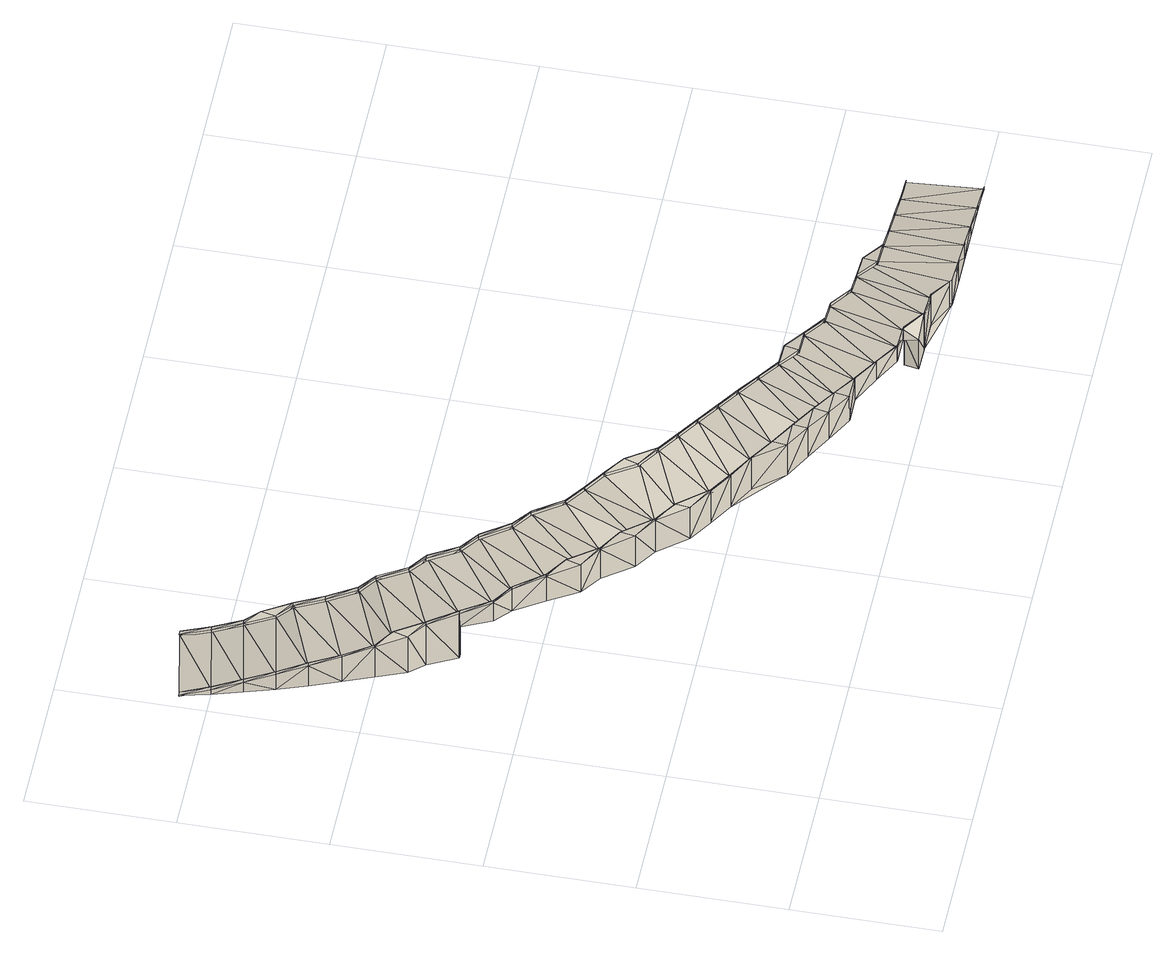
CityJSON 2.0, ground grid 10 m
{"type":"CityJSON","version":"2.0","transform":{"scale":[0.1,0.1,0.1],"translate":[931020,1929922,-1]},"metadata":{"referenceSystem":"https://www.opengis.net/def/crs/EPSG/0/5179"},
"CityObjects":{
"building1":{"type":"Building","geometry":[{"type":"MultiSurface","lod":"3","boundaries":[[[0,1,2]],[[3,4,5]],[[5,4,6]],[[4,7,6]],[[6,7,8]],[[7,9,8]],[[8,9,10]],[[9,11,10]],[[10,11,12]],[[11,13,12]],[[12,13,14]],[[14,13,15]],[[13,16,15]],[[15,16,17]],[[16,18,17]],[[17,18,19]],[[18,20,19]],[[19,20,21]],[[20,22,21]],[[21,22,23]],[[22,24,23]],[[23,24,25]],[[24,26,25]],[[25,26,27]],[[26,28,27]],[[27,28,29]],[[28,30,29]],[[29,30,31]],[[30,32,31]],[[31,32,33]],[[32,34,33]],[[33,34,35]],[[34,36,35]],[[35,36,37]],[[36,38,37]],[[37,38,39]],[[38,40,39]],[[39,40,41]],[[40,42,41]],[[41,42,43]],[[42,44,43]],[[44,45,43]],[[43,45,46]],[[45,47,46]],[[46,47,48]],[[47,49,48]],[[48,49,50]],[[49,51,50]],[[50,51,52]],[[51,53,52]],[[52,53,54]],[[53,55,54]],[[54,55,56]],[[55,57,56]],[[56,57,58]],[[57,59,58]],[[58,59,60]],[[59,61,60]],[[60,61,62]],[[61,63,62]],[[62,63,64]],[[63,65,64]],[[64,65,66]],[[65,67,66]],[[66,67,68]],[[67,69,68]],[[68,69,70]],[[69,71,70]],[[70,71,72]],[[71,73,72]],[[72,73,1]],[[1,73,2]],[[74,75,76]],[[74,76,77]],[[78,77,76]],[[78,79,77]],[[80,77,79]],[[80,79,81]],[[82,81,79]],[[82,83,81]],[[84,81,83]],[[84,83,85]],[[86,85,83]],[[86,87,85]],[[88,85,87]],[[89,88,90]],[[88,87,90]],[[87,91,90]],[[92,93,94]],[[95,94,93]],[[95,96,94]],[[97,94,96]],[[97,96,98]],[[99,98,96]],[[99,100,98]],[[101,98,100]],[[101,100,102]],[[103,102,100]],[[103,104,102]],[[105,102,104]],[[104,106,105]],[[107,105,106]],[[106,108,107]],[[109,107,108]],[[110,111,108]],[[109,108,111]],[[112,113,110]],[[111,110,113]],[[114,115,112]],[[113,112,115]],[[116,117,114]],[[115,114,117]],[[118,119,116]],[[117,116,119]],[[120,121,118]],[[119,118,121]],[[121,120,122]],[[123,122,120]],[[124,125,123]],[[122,123,125]],[[125,124,126]],[[127,126,124]],[[128,129,127]],[[126,127,129]],[[129,128,130]],[[131,130,128]],[[132,133,131]],[[130,131,133]],[[134,135,136]],[[137,136,135]],[[135,134,138]],[[139,138,134]],[[140,141,139]],[[138,139,141]],[[141,140,142]],[[143,142,140]],[[144,145,143]],[[142,143,145]],[[145,144,146]],[[145,144,142]],[[143,142,144]],[[141,140,138]],[[139,138,140]],[[139,147,138]],[[148,138,147]],[[148,147,149]],[[150,149,147]],[[151,152,150]],[[132,133,152]],[[133,149,152]],[[152,149,150]],[[133,132,153]],[[154,153,132]],[[154,155,153]],[[156,153,155]],[[156,155,157]],[[158,157,155]],[[158,159,157]],[[160,157,159]],[[160,159,161]],[[162,161,159]],[[162,163,161]],[[164,161,163]],[[164,163,165]],[[166,165,163]],[[166,167,165]],[[168,165,167]],[[167,169,168]],[[170,168,169]],[[169,171,170]],[[172,170,171]],[[173,174,171]],[[172,171,174]],[[175,176,173]],[[174,173,176]],[[177,178,175]],[[176,175,178]],[[179,180,177]],[[178,177,180]],[[181,182,179]],[[180,179,182]],[[183,184,181]],[[182,181,184]],[[184,183,185]],[[186,185,183]],[[187,188,186]],[[185,186,188]],[[188,187,189]],[[190,189,187]],[[191,192,190]],[[189,190,192]],[[192,191,193]],[[194,193,191]],[[195,196,197]],[[198,197,196]],[[199,200,195]],[[196,195,200]],[[200,199,201]],[[202,201,199]],[[203,204,202]],[[201,202,204]],[[204,203,205]],[[206,205,203]],[[207,208,206]],[[205,206,208]],[[208,207,209]],[[210,211,212]],[[210,212,213]],[[214,213,212]],[[214,215,213]],[[216,213,215]],[[216,215,217]],[[218,217,215]],[[218,219,217]],[[220,217,219]],[[220,219,221]],[[222,221,219]],[[222,223,221]],[[224,221,223]],[[225,226,223]],[[227,228,226]],[[228,224,226]],[[226,224,223]],[[228,227,229]],[[230,229,227]],[[230,231,229]],[[232,229,231]],[[232,231,233]],[[234,233,231]],[[234,235,233]],[[236,233,235]],[[236,235,237]],[[238,237,235]],[[238,239,237]],[[240,237,239]],[[239,241,240]],[[242,240,241]],[[241,243,242]],[[244,242,243]],[[243,245,244]],[[246,244,245]],[[247,248,245]],[[246,245,248]],[[249,250,247]],[[248,247,250]],[[251,252,249]],[[250,249,252]],[[253,254,251]],[[252,251,254]],[[255,256,253]],[[254,253,256]],[[257,258,255]],[[256,255,258]],[[258,257,259]],[[260,259,257]],[[261,262,260]],[[259,260,262]],[[262,261,263]],[[264,263,261]],[[265,266,267]],[[268,267,266]],[[269,270,265]],[[266,265,270]],[[271,272,269]],[[270,269,272]],[[273,274,271]],[[272,271,274]],[[274,273,275]],[[276,275,273]],[[277,278,276]],[[275,276,278]],[[278,277,279]],[[280,279,277]],[[281,282,280]],[[279,280,282]],[[282,281,283]],[[284,285,286]],[[284,286,287]],[[288,287,286]],[[288,289,287]],[[290,287,289]],[[290,289,291]],[[292,291,289]],[[292,293,291]],[[294,291,293]],[[294,293,295]],[[296,295,293]],[[296,297,295]],[[298,295,297]],[[297,299,298]],[[300,298,299]],[[299,301,300]],[[302,300,301]],[[303,304,305]],[[304,302,305]],[[302,301,305]],[[301,306,305]],[[303,307,304]],[[308,304,307]],[[308,307,309]],[[310,309,307]],[[310,311,309]],[[312,309,311]],[[312,311,313]],[[314,313,311]],[[314,315,313]],[[316,313,315]],[[315,317,316]],[[318,316,317]],[[317,319,318]],[[320,318,319]],[[321,322,319]],[[320,319,322]],[[323,324,321]],[[322,321,324]],[[325,326,323]],[[324,323,326]],[[327,328,325]],[[326,325,328]],[[329,330,327]],[[328,327,330]],[[331,332,329]],[[330,329,332]],[[332,331,333]],[[334,333,331]],[[335,336,334]],[[333,334,336]],[[336,335,337]],[[338,337,335]],[[339,340,338]],[[337,338,340]],[[340,339,341]],[[342,341,339]],[[343,344,345]],[[346,345,344]],[[219,220,343]],[[344,343,220]],[[347,216,218]],[[217,218,216]],[[216,347,213]],[[214,213,347]],[[212,210,214]],[[213,214,210]],[[148,135,138]],[[135,148,137]],[[149,137,148]],[[137,149,133]],[[153,130,133]],[[130,153,129]],[[156,129,153]],[[129,156,126]],[[157,126,156]],[[126,157,125]],[[160,125,157]],[[125,160,122]],[[161,122,160]],[[122,161,121]],[[164,121,161]],[[121,164,119]],[[165,119,164]],[[119,165,117]],[[168,117,165]],[[117,168,115]],[[170,115,168]],[[115,170,113]],[[172,113,170]],[[113,172,111]],[[174,111,172]],[[111,174,109]],[[176,109,174]],[[109,176,107]],[[178,107,176]],[[107,178,105]],[[180,105,178]],[[105,180,102]],[[182,102,180]],[[102,182,101]],[[184,101,182]],[[101,184,98]],[[185,98,184]],[[98,185,97]],[[188,97,185]],[[97,188,94]],[[189,94,188]],[[94,189,92]],[[192,92,189]],[[92,192,89]],[[193,89,192]],[[89,193,88]],[[198,88,193]],[[88,198,85]],[[196,85,198]],[[85,196,84]],[[200,84,196]],[[84,200,81]],[[201,81,200]],[[81,201,80]],[[204,80,201]],[[80,204,77]],[[205,77,204]],[[77,205,74]],[[208,74,205]],[[74,208,75]],[[209,75,208]],[[221,344,220]],[[344,221,346]],[[224,346,221]],[[346,224,341]],[[228,341,224]],[[341,228,340]],[[229,340,228]],[[340,229,337]],[[232,337,229]],[[337,232,336]],[[233,336,232]],[[336,233,333]],[[236,333,233]],[[333,236,332]],[[237,332,236]],[[332,237,330]],[[240,330,237]],[[330,240,328]],[[242,328,240]],[[328,242,326]],[[244,326,242]],[[326,244,324]],[[246,324,244]],[[324,246,322]],[[248,322,246]],[[322,248,320]],[[250,320,248]],[[320,250,318]],[[252,318,250]],[[318,252,316]],[[254,316,252]],[[316,254,313]],[[256,313,254]],[[313,256,312]],[[258,312,256]],[[312,258,309]],[[259,309,258]],[[309,259,308]],[[262,308,259]],[[308,262,304]],[[263,304,262]],[[304,263,302]],[[268,302,263]],[[302,268,300]],[[266,300,268]],[[300,266,298]],[[270,298,266]],[[298,270,295]],[[272,295,270]],[[295,272,294]],[[274,294,272]],[[294,274,291]],[[275,291,274]],[[291,275,290]],[[278,290,275]],[[290,278,287]],[[279,287,278]],[[287,279,284]],[[282,284,279]],[[284,282,285]],[[283,285,282]],[[89,90,92]],[[93,92,90]],[[348,197,194]],[[197,198,194]],[[198,193,194]],[[349,267,350]],[[267,268,350]],[[268,263,350]],[[263,264,350]],[[342,351,341]],[[352,345,351]],[[345,346,351]],[[351,346,341]],[[133,132,137]],[[132,353,137]],[[354,136,353]],[[353,136,137]],[[151,150,354]],[[144,143,146]],[[143,140,144]],[[139,134,147]],[[134,136,147]],[[147,136,150]],[[150,136,354]],[[187,186,96]],[[152,353,132]],[[132,131,154]],[[131,128,154]],[[154,128,155]],[[128,127,155]],[[155,127,158]],[[127,124,158]],[[158,124,159]],[[124,123,159]],[[159,123,162]],[[123,120,162]],[[162,120,163]],[[120,118,163]],[[163,118,166]],[[118,116,166]],[[166,116,167]],[[116,114,167]],[[167,114,169]],[[114,112,169]],[[169,112,171]],[[112,110,171]],[[171,110,173]],[[110,108,173]],[[173,108,175]],[[108,106,175]],[[175,106,177]],[[106,104,177]],[[177,104,179]],[[104,103,179]],[[179,103,181]],[[103,100,181]],[[181,100,183]],[[100,99,183]],[[183,99,186]],[[186,99,96]],[[151,354,152]],[[353,152,354]],[[194,191,90]],[[191,190,90]],[[190,187,90]],[[96,95,187]],[[95,93,187]],[[187,93,90]],[[194,90,348]],[[91,348,90]],[[91,87,348]],[[209,207,75]],[[75,207,76]],[[207,206,76]],[[76,206,78]],[[206,203,78]],[[78,203,79]],[[203,202,79]],[[79,202,82]],[[82,202,83]],[[202,199,83]],[[199,195,83]],[[83,195,86]],[[195,197,86]],[[86,197,87]],[[87,197,348]],[[283,281,285]],[[269,297,271]],[[297,296,271]],[[271,296,273]],[[296,293,273]],[[293,292,273]],[[273,292,276]],[[276,292,277]],[[292,289,277]],[[289,288,277]],[[277,288,280]],[[280,288,281]],[[288,286,281]],[[281,286,285]],[[306,349,305]],[[350,305,349]],[[350,264,305]],[[325,323,327]],[[327,323,241]],[[241,323,243]],[[243,323,245]],[[323,321,245]],[[245,321,247]],[[321,319,247]],[[247,319,249]],[[319,317,249]],[[249,317,251]],[[317,315,251]],[[251,315,253]],[[315,314,253]],[[253,314,255]],[[314,311,255]],[[255,311,257]],[[311,310,257]],[[257,310,260]],[[310,307,260]],[[260,307,261]],[[307,303,261]],[[261,303,264]],[[264,303,305]],[[239,329,241]],[[327,241,329]],[[239,238,329]],[[238,235,329]],[[235,234,329]],[[227,342,230]],[[342,339,230]],[[230,339,231]],[[339,338,231]],[[231,338,234]],[[338,335,234]],[[335,334,234]],[[334,331,234]],[[234,331,329]],[[225,223,352]],[[351,226,352]],[[225,352,226]],[[223,222,352]],[[214,347,215]],[[215,347,218]],[[343,345,219]],[[219,345,222]],[[222,345,352]],[[349,306,267]],[[306,301,267]],[[269,265,297]],[[297,265,299]],[[299,265,301]],[[301,265,267]],[[227,226,342]],[[351,342,226]]]}]}
},
"vertices":[
[10,420,8],[16,400,12],[63,430,8],[545,50,8],[526,50,12],[549,0,8],[528,0,12],[507,50,17],[506,0,17],[488,50,22],[485,0,22],[469,50,27],[464,0,27],[450,60,31],[443,0,31],[422,10,36],[431,60,36],[402,10,41],[413,60,41],[382,20,45],[394,70,45],[363,20,49],[377,70,49],[343,30,52],[359,80,52],[324,40,55],[342,90,55],[306,50,58],[325,90,58],[287,50,60],[308,100,60],[269,60,62],[292,110,62],[251,80,63],[276,120,63],[233,90,64],[260,130,64],[216,100,64],[245,140,64],[199,110,64],[230,150,64],[184,130,64],[216,160,64],[168,140,64],[202,180,64],[188,190,63],[153,150,63],[175,200,62],[138,170,62],[163,220,60],[124,180,60],[151,230,58],[111,200,58],[141,250,55],[99,220,55],[131,260,52],[88,230,52],[122,280,49],[78,250,49],[113,290,45],[68,270,45],[105,310,41],[58,290,41],[98,320,36],[50,300,36],[91,340,31],[42,320,31],[84,360,27],[34,340,27],[78,370,22],[28,360,22],[73,390,17],[21,380,17],[68,410,12],[66,410,14],[62,430,10],[66,410,10],[71,390,19],[71,390,10],[77,370,10],[77,370,24],[83,360,29],[83,360,10],[89,340,10],[89,340,33],[96,320,38],[96,320,10],[104,310,10],[104,310,43],[112,290,47],[112,290,37],[112,290,10],[120,280,51],[120,280,37],[129,260,54],[130,260,37],[139,250,37],[139,250,57],[150,230,60],[150,230,37],[162,220,37],[162,220,62],[174,200,64],[174,200,37],[187,190,37],[187,190,65],[201,180,37],[201,180,66],[214,160,37],[214,160,66],[229,150,37],[229,150,66],[244,140,37],[244,140,66],[259,130,37],[259,130,66],[275,120,37],[275,120,65],[291,110,37],[291,110,64],[308,100,37],[308,100,62],[324,90,60],[324,90,37],[341,80,37],[341,80,57],[359,80,54],[359,80,37],[376,70,37],[376,70,51],[394,70,47],[394,70,37],[413,60,37],[413,60,43],[450,50,10],[450,50,33],[431,60,10],[431,60,38],[469,50,29],[469,50,10],[488,50,10],[488,50,24],[507,50,19],[507,50,10],[526,50,10],[526,50,14],[545,50,10],[451,60,10],[451,60,33],[432,60,38],[432,60,10],[420,60,10],[420,60,37],[395,70,47],[395,70,37],[378,70,37],[378,70,51],[360,80,54],[360,80,37],[343,90,37],[343,90,57],[326,90,60],[326,90,37],[309,100,37],[309,100,62],[293,110,64],[293,110,37],[277,120,37],[277,120,65],[261,130,37],[261,130,66],[246,140,37],[246,140,66],[231,150,37],[231,150,66],[217,170,37],[217,170,66],[203,180,37],[203,180,66],[189,190,37],[189,190,65],[176,200,37],[176,200,64],[164,220,37],[164,220,62],[153,230,60],[153,230,37],[142,250,37],[142,250,57],[132,260,54],[132,260,37],[123,280,37],[123,280,51],[114,290,47],[114,290,37],[99,320,10],[99,320,38],[106,310,10],[106,310,43],[92,340,10],[92,340,33],[86,360,29],[86,360,10],[79,380,10],[79,380,24],[74,390,19],[74,390,10],[69,410,10],[69,410,14],[65,430,10],[528,0,14],[549,0,10],[528,0,10],[506,0,19],[506,0,10],[485,0,10],[485,0,24],[464,0,29],[464,0,10],[443,0,10],[443,0,33],[423,10,38],[423,10,10],[402,10,10],[402,10,43],[385,20,10],[385,20,37],[382,20,37],[383,20,47],[363,20,51],[363,20,37],[344,30,37],[344,30,54],[324,40,57],[324,40,37],[306,50,37],[306,50,60],[288,60,62],[288,60,37],[269,70,37],[269,70,64],[251,80,37],[251,80,65],[234,90,37],[234,90,66],[217,100,37],[217,100,66],[201,110,37],[201,110,66],[184,130,37],[184,130,66],[169,140,37],[169,140,66],[154,160,37],[154,160,65],[139,170,37],[139,170,64],[126,190,37],[126,190,62],[113,200,60],[113,200,37],[101,220,37],[101,220,57],[89,230,54],[89,230,37],[69,270,10],[69,270,47],[79,250,10],[79,250,51],[60,290,10],[60,290,43],[51,300,10],[51,300,38],[43,320,10],[43,320,33],[36,340,29],[36,340,10],[29,360,10],[29,360,24],[23,380,19],[23,380,10],[17,400,10],[17,400,14],[12,420,10],[14,400,14],[9,420,10],[14,400,10],[20,380,19],[20,380,10],[26,360,10],[26,360,24],[33,340,29],[33,340,10],[41,320,10],[41,320,33],[49,300,38],[49,300,10],[57,280,10],[57,280,43],[66,270,10],[66,270,47],[76,250,10],[76,250,51],[87,230,37],[87,230,54],[78,250,37],[78,250,10],[98,220,37],[98,220,57],[111,200,60],[111,200,37],[123,180,37],[123,180,62],[137,170,64],[137,170,37],[152,150,37],[152,150,65],[167,140,37],[167,140,66],[183,120,37],[183,120,66],[199,110,37],[199,110,66],[215,100,37],[215,100,66],[233,90,37],[233,90,66],[250,70,37],[250,70,65],[268,60,37],[268,60,64],[286,50,37],[286,50,62],[304,40,60],[305,40,37],[323,40,37],[323,40,57],[343,30,54],[343,30,37],[362,20,37],[362,20,51],[381,20,47],[381,20,37],[422,10,10],[422,10,38],[401,10,10],[401,10,43],[484,0,10],[114,290,10],[80,250,10],[80,250,37],[383,10,37],[383,10,10],[418,60,37],[418,60,10]
]}
